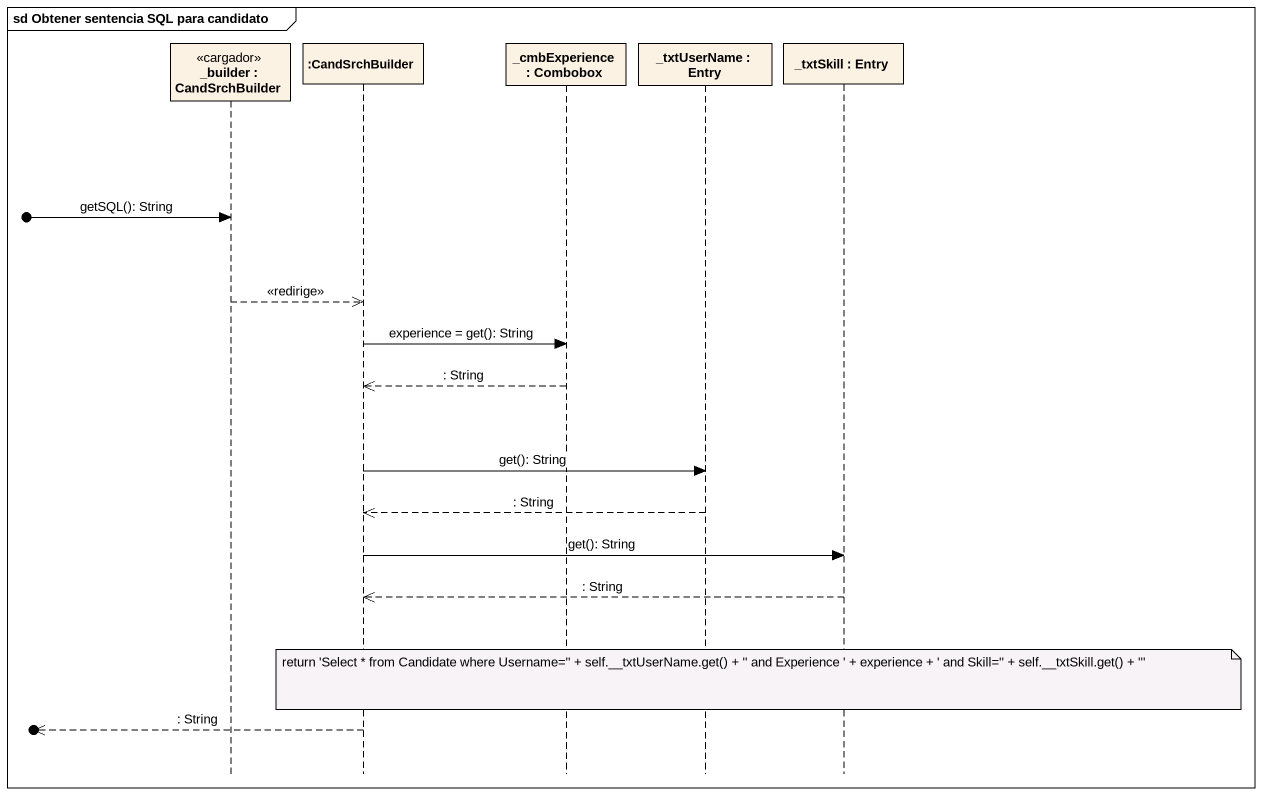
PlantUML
@startuml
mainframe sd Obtener sentencia SQL para candidato
hide footbox
participant "_builder : CandSrchBuilder" as builder <<cargador>>
participant ":CandSrchBuilder" as CandSrchBuilder
participant "_cmbExperience : Combobox" as cmbExperience
participant "_txtUserName : Entry" as txtUserName
participant "_txtSkill : Entry" as txtSkill

[o-> builder : getSQL(): String
builder -->> CandSrchBuilder : <<redirige>>
CandSrchBuilder -> cmbExperience : experience = get(): String
cmbExperience -->> CandSrchBuilder : : String
CandSrchBuilder -> txtUserName : get(): String
txtUserName -->> CandSrchBuilder : : String
CandSrchBuilder -> txtSkill : get(): String
txtSkill -->> CandSrchBuilder : : String
note over txtUserName : return 'Select * from Candidate where Username='' + self.~__txtUserName.get() + '' and Experience ' + experience + ' and Skill='' + self.~__txtSkill.get() + '''
[o<<-- CandSrchBuilder : : String
@enduml
